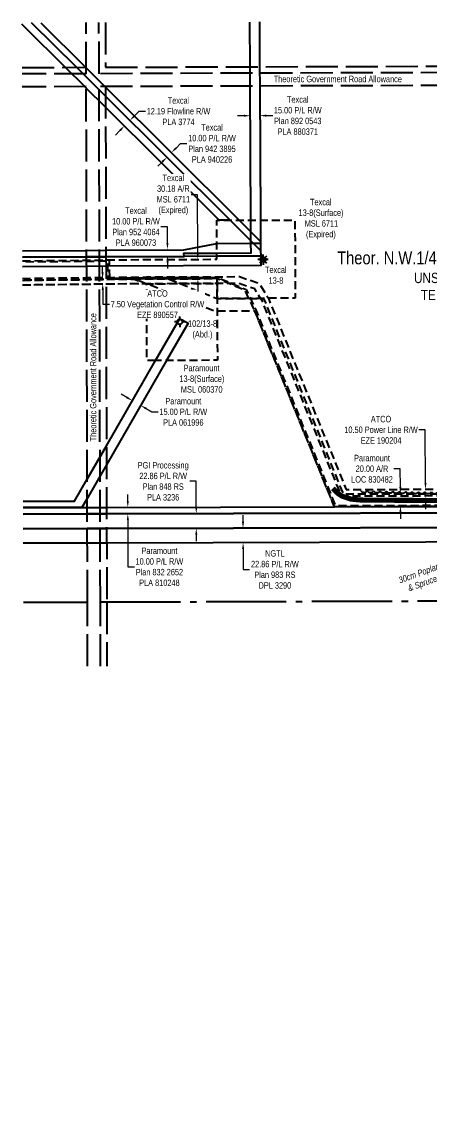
# Model space of a CAD drawing. Extents: x 510524 to 514472, y 6017951 to 6023231.
# Drawn here: x 511173 to 511808, y 6021512 to 6023226 of the extents above; entities that cross this region are included whole.
import ezdxf
from ezdxf.enums import TextEntityAlignment as Align

# ---------------------------------------------------------------- set-up
doc = ezdxf.new("R2010")
doc.units = 0
doc.header["$LTSCALE"] = 5
doc.header["$PDSIZE"] = 0.5
for name, pattern in [('0', [1, 1, 0]), ('foc-ACCESSROAD', [3.75, 2.5, -1.25]), ('foc-FLOWLINE', [3.75, 2.5, -1.25]), ('foc-QUARTERLINE', [33, 25, -3, 2, -3]), ('foc-UNSURVEYED', [12.5, 10, -2.5])]:
    doc.linetypes.add(name, pattern=pattern)
doc.layers.get('Defpoints').update_dxf_attribs({"color": 9})
for name, color, linetype in [('AS-ROADS', 254, 'Continuous'), ('C-SYMBOL', 7, 'Continuous'), ('DRILL-T', 8, 'Continuous'), ('F-AR', 190, 'foc-ACCESSROAD'), ('F-EZE', 190, 'foc-FLOWLINE'), ('F-RW', 190, 'Continuous'), ('F-WS', 190, 'foc-ACCESSROAD'), ('L-QSEC', 8, 'foc-QUARTERLINE'), ('L-ROAD-T', 7, 'Continuous'), ('L-UNS-T', 3, 'Continuous'), ('L-USEC', 7, 'foc-UNSURVEYED'), ('T-BUSH', 110, '0'), ('T-BUSH-T', 110, 'Continuous')]:
    doc.layers.add(name, color=color, linetype=linetype)
for name, color, linetype, lineweight in [('F-AR-T', 190, 'Continuous', 9), ('F-EZE-T', 190, 'Continuous', 9), ('F-RW-T', 190, 'Continuous', 9), ('F-WS-T', 190, 'Continuous', 9)]:
    doc.layers.add(name, color=color, linetype=linetype, lineweight=lineweight)
doc.styles.add('175L', font='ARIALN.TTF', dxfattribs={"height": 20})
doc.styles.add('80CG', font='ARIALN.TTF', dxfattribs={"height": 10})
doc.styles.add('80L', font='ARIALN.TTF', dxfattribs={"height": 10})
doc.dimstyles.new('Compass 5 000', dxfattribs={"dimscale": 5, "dimtxt": 9, "dimasz": 2, "dimexe": 0.2, "dimexo": 0.0625, "dimgap": 0.5, "dimtad": 0, "dimtih": 1, "dimtoh": 1, "dimzin": 0, "dimdsep": 46, "dimtxsty": '80CG', "dimcen": 0.1, "dimse1": 1, "dimse2": 1, "dimclrd": 256, "dimclrt": 256, "dimaunit": 1, "dimadec": 4, "dimazin": 0, "dimtfac": 0.06, "dimtofl": 0, "dimtmove": 0, "dimatfit": 1, "dimfxl": 0.2, "dimtolj": 1, "dimtzin": 0, "dimlwd": -1, "dimarcsym": 0})

# ---------------------------------------------------------------- blocks, each defined once
blk = doc.blocks.new('GAS')
h = blk.add_hatch(color=255)
h.dxf.hatch_style = 1
edge = h.paths.add_edge_path()
edge.add_arc((0, 0), 0.9, 0, 360)
for p, q in [((-0.81, 0), (-1.62, 0)), ((-0.57, 0.57), (-1.14, 1.14)), ((0, 0.81), (0, 1.62)), ((0.57, 0.57), (1.14, 1.14)), ((1.62, 0), (0.81, 0)), ((-0.57, -0.57), (-1.14, -1.14)), ((0, -0.81), (0, -1.62)), ((1.14, -1.14), (0.57, -0.57))]:
    blk.add_line(p, q)
blk.add_circle((0, 0), 0.8)
blk = doc.blocks.new('Gabd')
for p, q in [((-0.81, 0), (-1.62, 0)), ((0, 0.81), (0, 1.62)), ((1.62, 0), (0.81, 0)), ((0, -0.81), (0, -1.62))]:
    blk.add_line(p, q)
blk.add_circle((0, 0), 0.8)
blk = doc.blocks.new('*D51')
at = {"layer": 'Defpoints', "color": 0, "transparency": 16777216}
for p in [(511763.1, 6022490.9), (511921.6, 6022491.3), (511921.6, 6022471.3)]:
    blk.add_point(p, dxfattribs=at)
at = {"layer": 'F-AR-T', "transparency": 16777216}
for p, q in [((511763, 6022529.2), (511753, 6022529.2)), ((511763.1, 6022500.9), (511763, 6022529.2)), ((511763.2, 6022460.9), (511763.2, 6022450.9))]:
    blk.add_line(p, q, dxfattribs=at)
for points in [[(511764.8, 6022500.9), (511761.4, 6022500.9), (511763.1, 6022490.9)], [(511764.9, 6022460.9), (511761.5, 6022460.9), (511763.2, 6022470.9)]]:
    blk.add_solid(points, dxfattribs=at)
at = {"layer": 'F-AR-T', "transparency": 16777216, "insert": (511718.8, 6022529.2), "char_height": 10, "attachment_point": 5, "style": '80CG'}
blk.add_mtext('\\A1;Paramount\\P20.00 A/R\\PLOC 830482', dxfattribs=at)
blk = doc.blocks.new('*D54')
at = {"layer": 'Defpoints', "color": 0, "transparency": 16777216}
for p in [(511788.4, 6022496.9), (511802.3, 6022496.9), (511788.4, 6022486.4)]:
    blk.add_point(p, dxfattribs=at)
at = {"layer": 'F-EZE-T', "transparency": 16777216}
for p, q in [((511802, 6022590), (511792, 6022590)), ((511802.3, 6022506.9), (511802, 6022590)), ((511802.3, 6022476.4), (511802.4, 6022466.4))]:
    blk.add_line(p, q, dxfattribs=at)
for points in [[(511803.9, 6022507), (511800.6, 6022506.9), (511802.3, 6022496.9)], [(511804, 6022476.4), (511800.7, 6022476.4), (511802.3, 6022486.4)]]:
    blk.add_solid(points, dxfattribs=at)
at = {"layer": 'F-EZE-T', "transparency": 16777216, "insert": (511732.9, 6022590), "char_height": 10, "attachment_point": 5, "style": '80CG'}
blk.add_mtext('\\A1;ATCO\\P10.50 Power Line R/W^JEZE 190204', dxfattribs=at)
blk = doc.blocks.new('*D55')
at = {"layer": 'Defpoints', "color": 0, "transparency": 16777216}
for p in [(511320.5, 6022825.9), (511298.6, 6022818.1), (511320.6, 6022818.4)]:
    blk.add_point(p, dxfattribs=at)
at = {"layer": 'F-EZE-T', "transparency": 16777216}
for p, q in [((511298.4, 6022835.6), (511298.3, 6022845.6)), ((511298.7, 6022808.1), (511299, 6022786)), ((511299, 6022786), (511309, 6022786))]:
    blk.add_line(p, q, dxfattribs=at)
for points in [[(511300.1, 6022835.6), (511296.7, 6022835.6), (511298.5, 6022825.6)], [(511300.4, 6022808.1), (511297.1, 6022808.1), (511298.6, 6022818.1)]]:
    blk.add_solid(points, dxfattribs=at)
at = {"layer": 'F-EZE-T', "transparency": 16777216, "insert": (511384.1, 6022786), "char_height": 10, "attachment_point": 5, "style": '80CG', "bg_fill": 3, "box_fill_scale": 1.1, "bg_fill_color": 256, "bg_fill_true_color": 13158600, "bg_fill_transparency": 0}
blk.add_mtext('\\A1;ATCO\\P7.50 Vegetation Control R/W\\PEZE 890557', dxfattribs=at)
blk = doc.blocks.new('*D56')
at = {"layer": 'Defpoints', "color": 0, "transparency": 16777216}
for p in [(511332.6, 6023064.1), (511399.1, 6023015.2), (511390.5, 6023006.5)]:
    blk.add_point(p, dxfattribs=at)
at = {"layer": 'F-EZE-T', "transparency": 16777216}
for p, q in [((511348.3, 6023079.9), (511355.4, 6023087)), ((511355.4, 6023087), (511365.4, 6023087)), ((511325.6, 6023057), (511318.5, 6023049.9))]:
    blk.add_line(p, q, dxfattribs=at)
for points in [[(511347.1, 6023081), (511349.5, 6023078.7), (511341.2, 6023072.8)], [(511324.4, 6023058.2), (511326.8, 6023055.8), (511332.6, 6023064.1)]]:
    blk.add_solid(points, dxfattribs=at)
at = {"layer": 'F-EZE-T', "transparency": 16777216, "insert": (511416.9, 6023087), "char_height": 10, "attachment_point": 5, "style": '80CG'}
blk.add_mtext('\\A1;Texcal\\P12.19 Flowline R/W\\PPLA 3774', dxfattribs=at)
blk = doc.blocks.new('*D59')
at = {"layer": 'Defpoints', "color": 0, "transparency": 16777216}
for p in [(511688.1, 6022437.1), (511517.7, 6022413.8), (511688.1, 6022414.2)]:
    blk.add_point(p, dxfattribs=at)
at = {"layer": 'F-RW-T', "transparency": 16777216}
for p, q in [((511517.6, 6022446.6), (511517.6, 6022456.6)), ((511517.7, 6022403.8), (511517.8, 6022372.1)), ((511517.8, 6022372.1), (511527.8, 6022372.1))]:
    blk.add_line(p, q, dxfattribs=at)
for points in [[(511519.3, 6022446.6), (511515.9, 6022446.6), (511517.6, 6022436.6)], [(511519.4, 6022403.8), (511516, 6022403.8), (511517.7, 6022413.8)]]:
    blk.add_solid(points, dxfattribs=at)
at = {"layer": 'F-RW-T', "transparency": 16777216, "insert": (511567.3, 6022372.1), "char_height": 10, "attachment_point": 5, "style": '80CG'}
blk.add_mtext('\\A1;NGTL\\P22.86 P/L R/W\\PPlan 983 RS\\PDPL 3290', dxfattribs=at)
blk = doc.blocks.new('*D61')
at = {"layer": 'Defpoints', "color": 0, "transparency": 16777216}
for p in [(511434.7, 6022459.2), (511444.6, 6022459.3), (511434.7, 6022436.4)]:
    blk.add_point(p, dxfattribs=at)
at = {"layer": 'F-RW-T', "transparency": 16777216}
for p, q in [((511444.4, 6022509.6), (511434.4, 6022509.6)), ((511444.6, 6022469.3), (511444.4, 6022509.6)), ((511444.7, 6022426.4), (511444.7, 6022416.4))]:
    blk.add_line(p, q, dxfattribs=at)
for points in [[(511446.2, 6022469.3), (511442.9, 6022469.2), (511444.6, 6022459.3)], [(511446.3, 6022426.4), (511443, 6022426.4), (511444.6, 6022436.4)]]:
    blk.add_solid(points, dxfattribs=at)
at = {"layer": 'F-RW-T', "transparency": 16777216, "insert": (511393, 6022509.6), "char_height": 10, "attachment_point": 5, "style": '80CG'}
blk.add_mtext('\\A1;PGI Processing \\P22.86 P/L R/W\\PPlan 848 RS\\PPLA 3236', dxfattribs=at)
blk = doc.blocks.new('*D65')
at = {"layer": 'Defpoints', "color": 0, "transparency": 16777216}
for p in [(511337.8, 6022469), (511508.2, 6022469.4), (511508.2, 6022459.4)]:
    blk.add_point(p, dxfattribs=at)
at = {"layer": 'F-RW-T', "transparency": 16777216}
for p, q in [((511337.8, 6022479), (511337.7, 6022489)), ((511337.8, 6022449), (511338, 6022376.2)), ((511338, 6022376.2), (511348, 6022376.2))]:
    blk.add_line(p, q, dxfattribs=at)
for points in [[(511339.4, 6022479), (511336.1, 6022479), (511337.8, 6022469)], [(511339.5, 6022449), (511336.2, 6022449), (511337.8, 6022459)]]:
    blk.add_solid(points, dxfattribs=at)
at = {"layer": 'F-RW-T', "transparency": 16777216, "insert": (511387.1, 6022376.2), "char_height": 10, "attachment_point": 5, "style": '80CG'}
blk.add_mtext('\\A1;Paramount\\P10.00 P/L R/W\\PPlan 832 2652\\PPLA 810248', dxfattribs=at)
blk = doc.blocks.new('*D67')
at = {"layer": 'Defpoints', "color": 0, "transparency": 16777216}
for p in [(511341.6, 6022629.6), (511354.6, 6022622.1), (511358, 6022628)]:
    blk.add_point(p, dxfattribs=at)
at = {"layer": 'F-RW-T', "transparency": 16777216}
for p, q in [((511336.3, 6022640.4), (511327.6, 6022645.4)), ((511366.6, 6022623), (511375.3, 6022618)), ((511375.3, 6022618), (511385.3, 6022618))]:
    blk.add_line(p, q, dxfattribs=at)
for points in [[(511337.1, 6022641.9), (511335.5, 6022639), (511345, 6022635.4)], [(511367.5, 6022624.4), (511365.8, 6022621.5), (511358, 6022628)]]:
    blk.add_solid(points, dxfattribs=at)
at = {"layer": 'F-RW-T', "transparency": 16777216, "insert": (511424.4, 6022618), "char_height": 10, "attachment_point": 5, "style": '80CG'}
blk.add_mtext('\\A1;Paramount\\P15.00 P/L R/W^JPLA 061996', dxfattribs=at)
blk = doc.blocks.new('*D69')
at = {"layer": 'Defpoints', "color": 0, "transparency": 16777216}
for p in [(511543.9, 6023080.1), (511528.9, 6023076.5), (511543.9, 6023076.6)]:
    blk.add_point(p, dxfattribs=at)
at = {"layer": 'F-RW-T', "transparency": 16777216}
for p, q in [((511518.9, 6023080), (511508.9, 6023079.9)), ((511553.9, 6023080.2), (511563.9, 6023080.2))]:
    blk.add_line(p, q, dxfattribs=at)
for points in [[(511518.9, 6023081.7), (511518.9, 6023078.3), (511528.9, 6023080.1)], [(511553.9, 6023081.9), (511553.9, 6023078.5), (511543.9, 6023080.1)]]:
    blk.add_solid(points, dxfattribs=at)
at = {"layer": 'F-RW-T', "transparency": 16777216, "insert": (511603, 6023080.2), "char_height": 10, "attachment_point": 5, "style": '80CG'}
blk.add_mtext('\\A1;Texcal\\P15.00 P/L R/W\\PPlan 892 0543\\PPLA 880371', dxfattribs=at)
blk = doc.blocks.new('*D70')
at = {"layer": 'Defpoints', "color": 0, "transparency": 16777216}
for p in [(511406, 6023022.5), (511417.1, 6022997.3), (511424.2, 6023004.3)]:
    blk.add_point(p, dxfattribs=at)
at = {"layer": 'F-RW-T', "transparency": 16777216}
for p, q in [((511413, 6023029.5), (511420.1, 6023036.7)), ((511420.1, 6023036.7), (511430.1, 6023036.7)), ((511391.9, 6023008.3), (511384.8, 6023001.2))]:
    blk.add_line(p, q, dxfattribs=at)
for points in [[(511411.8, 6023030.7), (511414.2, 6023028.4), (511406, 6023022.5)], [(511390.7, 6023009.5), (511393, 6023007.1), (511398.9, 6023015.4)]]:
    blk.add_solid(points, dxfattribs=at)
at = {"layer": 'F-RW-T', "transparency": 16777216, "insert": (511469.2, 6023036.7), "char_height": 10, "attachment_point": 5, "style": '80CG'}
blk.add_mtext('\\A1;Texcal\\P10.00 P/L R/W\\PPlan 942 3895\\PPLA 940226', dxfattribs=at)
blk = doc.blocks.new('*D71')
at = {"layer": 'Defpoints', "color": 0, "transparency": 16777216}
for p in [(511378.6, 6022871.4), (511399.7, 6022871.5), (511378.7, 6022861.4)]:
    blk.add_point(p, dxfattribs=at)
at = {"layer": 'F-RW-T', "transparency": 16777216}
for p, q in [((511399.5, 6022906.9), (511389.5, 6022906.9)), ((511399.7, 6022881.5), (511399.5, 6022906.9)), ((511399.8, 6022851.5), (511399.8, 6022841.5))]:
    blk.add_line(p, q, dxfattribs=at)
for points in [[(511401.3, 6022881.5), (511398, 6022881.5), (511399.7, 6022871.5)], [(511401.5, 6022851.5), (511398.1, 6022851.5), (511399.7, 6022861.5)]]:
    blk.add_solid(points, dxfattribs=at)
at = {"layer": 'F-RW-T', "transparency": 16777216, "insert": (511350.5, 6022906.9), "char_height": 10, "attachment_point": 5, "style": '80CG'}
blk.add_mtext('\\A1;Texcal\\P10.00 P/L R/W\\PPlan 952 4064^JPLA 960073', dxfattribs=at)
blk = doc.blocks.new('*D84')
at = {"layer": 'Defpoints', "color": 0, "transparency": 16777216}
for p in [(511418.8, 6022855.8), (511447, 6022855.9), (511418.9, 6022825.6)]:
    blk.add_point(p, dxfattribs=at)
at = {"layer": 'F-AR-T', "transparency": 16777216}
for p, q in [((511446.6, 6022956.5), (511436.6, 6022956.5)), ((511446.9, 6022865.9), (511446.6, 6022956.5)), ((511447.1, 6022815.7), (511447.1, 6022805.7))]:
    blk.add_line(p, q, dxfattribs=at)
for points in [[(511448.6, 6022865.9), (511445.3, 6022865.9), (511447, 6022855.9)], [(511448.8, 6022815.7), (511445.4, 6022815.7), (511447.1, 6022825.7)]]:
    blk.add_solid(points, dxfattribs=at)
at = {"layer": 'F-AR-T', "transparency": 16777216, "insert": (511408.9, 6022956.5), "char_height": 10, "attachment_point": 5, "style": '80CG', "bg_fill": 3, "box_fill_scale": 1.1, "bg_fill_color": 256, "bg_fill_true_color": 13158600, "bg_fill_transparency": 0}
blk.add_mtext('\\A1;Texcal\\P30.18 A/R\\PMSL 6711\\P(Expired)', dxfattribs=at)

msp = doc.modelspace()

# ---------------------------------------------------------------- linework, layer by layer
at = {"layer": 'AS-ROADS', "const_width": 8, "flags": 128}
msp.add_lwpolyline([(511657.643, 6022498.584), (511665.918, 6022490.539), (511671.715, 6022486.622), (511685.884, 6022481.838), (511701.876, 6022480.371), (511791.973, 6022479.778), (511874.049, 6022479.378)], dxfattribs=at)
at = {"layer": 'F-AR', "flags": 128}
msp.add_lwpolyline([(511419.248, 6022818.128), (511477.209, 6022794.866), (511544.877, 6022795.081), (511549.628, 6022795.095), (511673.762, 6022489.856), (512096.722, 6022490.972), (512230.641, 6022491.324), (512247.452, 6022491.369), (512255.783, 6022471.387), (512259.945, 6022461.403), (512269.46, 6022438.58), (512278.964, 6022415.761), (512316.959, 6022324.532), (512403.625, 6022116.454), (512391.624, 6022111.452), (512389.776, 6022110.683), (512382.391, 6022107.604), (512380.25, 6022112.749), (512374.704, 6022126.073), (512377.483, 6022127.231), (512368.534, 6022148.705), (512364.728, 6022157.851), (512361.972, 6022164.472), (512295.334, 6022324.465), (512257.334, 6022415.704), (512247.83, 6022438.524), (512238.325, 6022461.346), (512234.168, 6022471.33), (512228.757, 6022471.316), (512212.526, 6022471.272), (512096.775, 6022470.967), (511660.317, 6022469.807), (511536.185, 6022775.048), (511477.283, 6022774.863), (511473.376, 6022774.849), (511367.212, 6022817.735), (511366.05, 6022817.921), (511347.88, 6022825.211), (511367.178, 6022825.436), (511400.725, 6022825.56), (511419.248, 6022818.128)], close=True, dxfattribs=at)
at = {"layer": 'F-EZE', "flags": 128}
for points in [[(511173.665, 6022826.188), (511273.663, 6022827.349), (511303.821, 6022827.7), (511367.155, 6022828.436), (511512.101, 6022828.973), (511542.804, 6022818.517), (511557.175, 6022795.119), (511678.467, 6022496.868), (512096.703, 6022497.972), (512149.27, 6022498.11), (512169.259, 6022498.163), (512230.623, 6022498.325), (512230.641, 6022491.324), (512230.65, 6022487.825), (512221.891, 6022487.801), (512228.757, 6022471.316), (512232.915, 6022461.332), (512242.42, 6022438.509), (512251.925, 6022415.69), (512257.334, 6022415.704), (512295.334, 6022324.465), (512361.972, 6022164.472), (512353.261, 6022142.346), (512267.88, 6022106.811), (512308.619, 6022008.926), (512406.504, 6022049.664), (512407.441, 6022050.054), (512600.855, 6021585.688), (512602.49, 6021581.758), (512588.634, 6021575.969), (512592.412, 6021566.908), (512573.03, 6021558.828), (512588.698, 6021521.201), (512782.597, 6021055.601), (512783.04, 6021054.535), (512786.72, 6021045.756), (512791.849, 6021033.443), (512782.246, 6021033.075), (512778.886, 6021032.947), (512757.569, 6021032.131), (512731.684, 6021031.14), (512729.387, 6021031.052), (512728.907, 6021043.542), (512731.201, 6021043.631), (512752.436, 6021044.443), (512773.398, 6021045.246), (512769.284, 6021055.124), (512575.183, 6021521.158), (512561.522, 6021554.054), (512549.991, 6021581.731), (512580.943, 6021594.6), (512583.244, 6021595.559), (512582.922, 6021596.338), (512401.669, 6022031.397), (512300.534, 6021989.314), (512300.211, 6021990.089), (512248.268, 6022114.896), (512344.845, 6022155.091), (512348.486, 6022164.341), (512281.81, 6022324.423), (512250.049, 6022400.685), (512241.934, 6022400.664), (512235.693, 6022415.646), (512226.189, 6022438.467), (512216.684, 6022461.289), (512212.526, 6022471.272), (512205.659, 6022487.759), (512169.286, 6022487.663), (512149.297, 6022487.61), (512096.731, 6022487.472), (511671.41, 6022486.349), (511547.775, 6022790.361), (511544.877, 6022795.081), (511535.837, 6022809.798), (511510.382, 6022818.467), (511477.122, 6022818.342), (511419.248, 6022818.128), (511367.212, 6022817.735), (511366.05, 6022817.921), (511303.847, 6022817.199), (511273.689, 6022816.848), (511173.691, 6022815.687)], [(511173.672, 6022823.187), (511273.67, 6022824.35), (511303.829, 6022824.7), (511347.88, 6022825.211), (511366.05, 6022817.92), (511303.847, 6022817.198), (511273.689, 6022816.848), (511173.691, 6022815.687)]]:
    msp.add_lwpolyline(points, dxfattribs=at)
msp.add_lwpolyline([(511400.725, 6022825.56), (511477.094, 6022825.843), (511477.122, 6022818.341), (511419.248, 6022818.127), (511400.725, 6022825.56)], close=True, dxfattribs=at)
at = {"layer": 'F-RW'}
for points in [[(511187.783, 6023225.156), (511257.746, 6023155.536), (511272.893, 6023140.462), (511287.958, 6023125.473), (511303.126, 6023110.377), (511497.575, 6022916.879), (511480.342, 6022916.824), (511303.168, 6023093.127), (511272.935, 6023123.211), (511270.72, 6023125.418), (511240.509, 6023155.479), (511177.749, 6023217.928), (511172.689, 6023222.965)], [(511173.583, 6022859.424), (511273.583, 6022859.886), (511303.741, 6022860.025), (511425.479, 6022860.589), (511425.455, 6022865.585), (511476.821, 6022865.824), (511530.093, 6022866.071), (511530.011, 6022881.062), (511529.992, 6022884.621), (511529.914, 6022898.796), (511529.815, 6022916.981), (511528.674, 6023126.222), (511528.51, 6023156.381), (511528.129, 6023226.236)], [(511543.063, 6023226.283), (511543.5, 6023156.428), (511543.664, 6023126.269), (511544.805, 6022917.029), (511544.987, 6022883.797), (511545.002, 6022881.132), (511545.065, 6022869.62), (511545.111, 6022861.141), (511545.193, 6022846.151), (511303.778, 6022845.034), (511273.62, 6022844.895), (511173.62, 6022844.432)], [(511201.91, 6023225.201), (511271.876, 6023155.581), (511272.858, 6023154.597), (511302.079, 6023125.518), (511303.091, 6023124.511), (511511.697, 6022916.923), (511529.914, 6022898.796), (511544.987, 6022883.797), (511545.002, 6022881.132), (511545.065, 6022869.62), (511533.549, 6022881.079), (511529.992, 6022884.621), (511497.575, 6022916.879), (511303.126, 6023110.377), (511287.958, 6023125.473), (511272.893, 6023140.462), (511257.746, 6023155.535), (511187.782, 6023225.156)], [(511173.559, 6022869.419), (511273.558, 6022869.881), (511303.717, 6022870.02), (511425.432, 6022870.583), (511476.74, 6022880.679), (511477.456, 6022880.82), (511530.011, 6022881.062), (511533.549, 6022881.079), (511545.002, 6022881.132), (511545.065, 6022869.62), (511545.111, 6022861.141), (511476.849, 6022860.826), (511425.479, 6022860.589), (511303.741, 6022860.025), (511273.583, 6022859.886), (511173.583, 6022859.424)], [(511174.521, 6022478.537), (511254.751, 6022478.749), (511274.436, 6022512.939), (511304.468, 6022565.097), (511381.032, 6022698.074), (511418.811, 6022763.69), (511431.8, 6022756.211), (511398.364, 6022698.139), (511304.541, 6022535.189), (511274.51, 6022483.032), (511266.303, 6022468.777), (511174.545, 6022468.535)], [(511174.545, 6022468.535), (511266.303, 6022468.777), (511274.545, 6022468.799), (511304.704, 6022468.879), (511660.317, 6022469.807), (512096.774, 6022470.967), (512234.168, 6022471.33), (512255.783, 6022471.387), (512275.564, 6022471.439), (512898.899, 6022473.127), (512929.058, 6022473.209), (512998.898, 6022473.398)], [(512998.926, 6022463.404), (512929.086, 6022463.215), (512898.927, 6022463.134), (512279.727, 6022461.456), (512259.945, 6022461.403), (512243.733, 6022461.359), (512238.325, 6022461.346), (512096.801, 6022460.974), (511304.729, 6022458.885), (511274.57, 6022458.805), (511174.57, 6022458.541)], [(511174.57, 6022458.541), (511274.57, 6022458.805), (511304.728, 6022458.885), (512096.801, 6022460.974), (512216.684, 6022461.289), (512232.915, 6022461.332), (512238.325, 6022461.346), (512243.733, 6022461.359), (512259.945, 6022461.403), (512279.727, 6022461.456), (512318.694, 6022461.559), (512898.927, 6022463.134), (512929.086, 6022463.215), (512998.926, 6022463.404)], [(512998.99, 6022440.549), (512929.15, 6022440.36), (512898.991, 6022440.279), (512328.203, 6022438.734), (512305.475, 6022438.674), (512289.239, 6022438.632), (512269.46, 6022438.58), (512253.239, 6022438.538), (512247.83, 6022438.524), (512242.42, 6022438.509), (512226.189, 6022438.467), (512096.861, 6022438.127), (511304.784, 6022436.038), (511274.626, 6022435.958), (511174.626, 6022435.694)], [(511174.626, 6022435.694), (511274.626, 6022435.958), (511304.784, 6022436.038), (512096.861, 6022438.127), (512149.423, 6022438.265), (512169.413, 6022438.317), (512226.189, 6022438.467), (512242.42, 6022438.509), (512247.83, 6022438.524), (512253.239, 6022438.538), (512269.46, 6022438.58), (512289.239, 6022438.632), (512305.475, 6022438.674), (512328.203, 6022438.734), (512898.991, 6022440.279), (512929.15, 6022440.36), (512998.99, 6022440.549)], [(512999.055, 6022417.66), (512929.214, 6022417.476), (512899.056, 6022417.397), (512337.708, 6022415.914), (512314.979, 6022415.855), (512298.744, 6022415.814), (512278.964, 6022415.761), (512262.744, 6022415.719), (512257.334, 6022415.704), (512251.925, 6022415.69), (512235.693, 6022415.646), (512169.471, 6022415.469), (512149.904, 6022415.411), (512149.482, 6022415.409), (512096.922, 6022415.272), (512039.239, 6022415.125), (512019.25, 6022415.075), (511968.902, 6022414.946), (511304.841, 6022413.193), (511274.682, 6022413.113), (511174.682, 6022412.85)]]:
    msp.add_lwpolyline(points, dxfattribs=at)
at = {"layer": 'F-WS', "flags": 128}
msp.add_lwpolyline([(511173.598, 6022853.607), (511273.596, 6022854.648), (511303.754, 6022854.963), (511367.067, 6022855.621), (511476.875, 6022856.029), (511476.849, 6022860.826), (511476.821, 6022865.824), (511476.74, 6022880.679), (511476.542, 6022916.812), (511480.342, 6022916.824), (511497.575, 6022916.879), (511511.697, 6022916.923), (511529.815, 6022916.981), (511544.805, 6022917.029), (511598.49, 6022917.2), (511599.157, 6022795.252), (511549.628, 6022795.095), (511477.209, 6022794.866), (511477.122, 6022818.341), (511477.094, 6022825.843), (511400.725, 6022825.56), (511367.178, 6022825.436), (511347.88, 6022825.211), (511303.829, 6022824.7), (511273.67, 6022824.35), (511173.672, 6022823.187)], dxfattribs=at)
msp.add_lwpolyline([(511381.032, 6022698.074), (511367.651, 6022698.025), (511367.207, 6022817.695), (511419.248, 6022818.127), (511477.122, 6022818.341), (511477.209, 6022794.866), (511477.283, 6022774.863), (511477.566, 6022698.433), (511398.364, 6022698.139), (511381.032, 6022698.074)], close=True, dxfattribs=at)
at = {"layer": 'L-QSEC'}
for p, q in [((511295.028, 6022321.306), (512062.506, 6022323.739)), ((511174.908, 6022320.925), (511274.908, 6022321.242))]:
    msp.add_line(p, q, dxfattribs=at)
at = {"layer": 'L-USEC'}
for p, q in [((511272.88, 6023145.545), (511272.683, 6023225.426)), ((511293, 6023145.609), (511292.803, 6023225.49)), ((511302.842, 6023225.521), (511303.014, 6023155.681)), ((511172.855, 6023155.267), (511272.855, 6023155.584)), ((511272.88, 6023145.545), (511172.88, 6023145.228)), ((512094.979, 6023148.151), (511293, 6023145.609)), ((511303.014, 6023155.681), (512094.963, 6023158.191)), ((511272.93, 6023125.425), (511172.929, 6023125.109)), ((511274.908, 6022321.242), (511272.93, 6023125.425)), ((512095.043, 6023128.031), (511293.05, 6023125.489)), ((511295.028, 6022321.291), (511293.05, 6023125.489)), ((511303.089, 6023125.521), (511305.067, 6022321.337)), ((511275.154, 6022221.243), (511274.908, 6022321.242)), ((511295.274, 6022221.307), (511295.028, 6022321.291)), ((511305.067, 6022321.337), (511305.313, 6022221.339))]:
    msp.add_line(p, q, dxfattribs=at)
at = {"layer": 'T-BUSH', "flags": 128}
msp.add_lwpolyline([(511701.435, 6022495.011, 0.52056705), (511711.433, 6022494.811, 0.52056705), (511721.431, 6022494.611, 0.52056705), (511731.429, 6022494.411, 0.52056705), (511741.427, 6022494.212, 0.52056705), (511751.425, 6022494.012, 0.52056705), (511761.423, 6022493.812, 0.52056705), (511771.421, 6022493.612, 0.52056705), (511781.419, 6022493.412, 0.52056705), (511791.417, 6022493.212, 0.52056705), (511801.416, 6022493.073, 0.52056705), (511811.415, 6022492.962, 0.52056705), (511821.415, 6022492.85, 0.52056705), (511831.414, 6022492.738, 0.52056705), (511841.413, 6022492.627, 0.52056705), (511851.413, 6022492.515, 0.52056705), (511861.412, 6022492.403, 0.52056705), (511871.411, 6022492.292, 0.52056705), (511881.411, 6022492.18, 0.52056705), (511891.41, 6022492.068, 0.52056705), (511901.41, 6022491.985, 0.52056705), (511911.41, 6022491.993, 0.52056705), (511921.41, 6022492.001, 0.52056705), (511931.41, 6022492.009, 0.52056705), (511941.41, 6022492.017, 0.52056705), (511951.41, 6022492.025, 0.52056705), (511961.41, 6022492.033, 0.52056705), (511971.41, 6022492.041, 0.52056705), (511981.41, 6022492.049, 0.52056705), (511991.41, 6022492.057, 0.52056705), (512001.41, 6022492.065, 0.52056705), (512011.41, 6022492.073, 0.52056705), (512021.41, 6022492.081, 0.52056705), (512031.41, 6022492.089, 0.52056705), (512041.41, 6022492.097, 0.52056705), (512051.409, 6022492, 0.52056705), (512061.407, 6022491.833, 0.52056705), (512071.406, 6022491.667, 0.52056705), (512081.405, 6022491.501, 0.52056705), (512091.403, 6022491.334, 0.52056705), (512101.402, 6022491.168, 0.52056705), (512111.401, 6022491.001, 0.52056705), (512121.399, 6022490.835, 0.52056705), (512131.398, 6022490.781, 0.52056705), (512141.398, 6022490.87, 0.52056705), (512151.397, 6022490.96, 0.52056705), (512161.397, 6022491.049, 0.52056705), (512171.397, 6022491.139, 0.52056705), (512181.396, 6022491.228, 0.52056705), (512191.385, 6022490.803, 0.52056705), (512201.373, 6022490.304, 0.52056705), (512211.366, 6022489.996, 0.52056705), (512221.336, 6022489.747, 0.52056705), (512230.685, 6022486.197, 0.52056705), (512239.635, 6022486.512, 0.52056705), (512242.66, 6022490.291, 0.52056705)], format="xyb", dxfattribs=at)

# ---------------------------------------------------------------- block references
at = {"layer": 'DRILL-T', "xscale": 5, "yscale": 5, "zscale": 5}
msp.add_blockref('GAS', (511548.9, 6022855.531), dxfattribs=at)

# ---------------------------------------------------------------- texts
at = {"layer": 'C-SYMBOL', "color": 3, "insert": (511847.797, 6022868.211), "char_height": 20, "width": 366.72578, "attachment_point": 2, "style": '175L', "bg_fill": 3, "box_fill_scale": 1.2, "bg_fill_color": 256, "bg_fill_transparency": 0}
msp.add_mtext('Theor. N.W.1/4 Sec. 8-62-19-W.5M.', dxfattribs=at)
at = {"layer": 'DRILL-T', "char_height": 10, "attachment_point": 1, "style": '80L'}
for s, width, insert in [('\\pi-10.704;Texcal\\P\\pi-4.9814;13-8', 11.21721, (511562.497, 6022844.614)), ('\\pi-0.88025;102/13-8\\P\\pi5.9547;(Abd.)', 41.71836, (511432.728, 6022760.695))]:
    msp.add_mtext_dynamic_manual_height_columns(s, width=width, gutter_width=50, heights=[0], dxfattribs=dict(at, insert=insert))
at = {"layer": 'F-WS-T', "char_height": 10.00538, "attachment_point": 1, "style": '80L'}
for s, insert in [('\\pi19.063;Texcal\\P\\pi1.3111;13-8(Surface)\\P\\pi10.747;MSL 6711\\P\\pi12.832;(Expired)', (511602.975, 6022950.398)), ('\\pi7.8255;Paramount\\P\\pi1.3111;13-8(Surface)\\P\\pi3.594;MSL 060370', (511417.03, 6022691.41))]:
    msp.add_mtext_dynamic_manual_height_columns(s, width=70.76925, gutter_width=50, heights=[0], dxfattribs=dict(at, insert=insert))
at = {"layer": 'L-ROAD-T', "style": '80L'}
msp.add_text('Theoretic Government Road Allowance', height=10.00538, dxfattribs=at).set_placement((511665.409, 6023137.332), align=Align.MIDDLE_CENTER)
msp.add_text('Theoretic Government Road Allowance', height=10.00538, rotation=90, dxfattribs=at).set_placement((511283.685, 6022671.975), align=Align.MIDDLE_CENTER)
at = {"layer": 'L-UNS-T', "color": 3, "insert": (511848.007, 6022813.488), "char_height": 16, "attachment_point": 5, "style": '80L'}
msp.add_mtext_dynamic_manual_height_columns('UNSURVEYED TERRITORY', width=126.41375, gutter_width=47.5, heights=[0], dxfattribs=at)
at = {"layer": 'T-BUSH-T', "insert": (511758.844, 6022359.503), "char_height": 10, "attachment_point": 1, "rotation": 20, "style": '80L'}
msp.add_mtext_dynamic_manual_height_columns('\\pi0.32865;{\\fArial Narrow|b0|i1|c0|p34;30cm Poplar \\P\\pi9.7011;& Spruce}', width=65.33669, gutter_width=49.946, heights=[0], dxfattribs=at)

# ---------------------------------------------------------------- dimensions: what is measured, and where the dimension line sits
at = {"layer": 'F-AR-T'}
dim = msp.add_linear_dim(base=(511763.133, 6022490.889), p1=(511921.643, 6022471.289), p2=(511921.59, 6022491.307), angle=90.151203, text='Paramount\\P20.00 A/R\\PLOC 830482', dimstyle='Compass 5 000', dxfattribs=at)
dim.commit()
dim.dimension.update_dxf_attribs({"geometry": '*D51', "text_midpoint": (511718.761, 6022529.243), "dimtype": 161})
at = {"layer": 'F-EZE-T'}
for base, p1, p2, angle, text, picture, middle in [((511332.626, 6023064.113), (511399.126, 6023015.156), (511390.518, 6023006.506), 225.141217, 'Texcal\\P12.19 Flowline R/W\\PPLA 3774', '*D56', (511416.859, 6023086.964)), ((511802.295, 6022496.949), (511788.445, 6022486.406), (511788.418, 6022496.912), 90.15118, 'ATCO\\P10.50 Power Line R/W^JEZE 190204', '*D54', (511732.909, 6022589.992))]:
    dim = msp.add_linear_dim(base=base, p1=p1, p2=p2, angle=angle, text=text, dimstyle='Compass 5 000', dxfattribs=at)
    dim.commit()
    dim.dimension.update_dxf_attribs({"geometry": picture, "text_midpoint": middle, "dimtype": 161})
at = {"layer": 'F-RW-T'}
for p1, p2, distance, text, picture, middle in [((511528.936, 6023076.527), (511543.935, 6023076.609), 3.529, 'Texcal\\P15.00 P/L R/W\\PPlan 892 0543\\PPLA 880371', '*D69', (511603.001, 6023080.247)), ((511341.59, 6022629.588), (511354.586, 6022622.105), 6.751, 'Paramount\\P15.00 P/L R/W^JPLA 061996', '*D67', (511424.372, 6022617.976))]:
    dim = msp.add_aligned_dim(p1=p1, p2=p2, distance=distance, text=text, dimstyle='Compass 5 000', dxfattribs=at)
    dim.commit()
    dim.dimension.update_dxf_attribs({"geometry": picture, "text_midpoint": middle})
for base, p1, p2, angle, text, picture, middle in [((511405.963, 6023022.458), (511417.115, 6022997.254), (511424.168, 6023004.342), 45.14011, 'Texcal\\P10.00 P/L R/W\\PPlan 942 3895\\PPLA 940226', '*D70', (511469.177, 6023036.655)), ((511399.704, 6022871.468), (511378.682, 6022861.371), (511378.635, 6022871.371), 90.264943, 'Texcal\\P10.00 P/L R/W\\PPlan 952 4064^JPLA 960073', '*D71', (511350.454, 6022906.918)), ((511444.582, 6022459.253), (511434.74, 6022436.369), (511434.68, 6022459.227), 90.151077, 'PGI Processing \\P22.86 P/L R/W\\PPlan 848 RS\\PPLA 3236', '*D61', (511392.986, 6022509.582)), ((511337.778, 6022468.966), (511508.216, 6022459.417), (511508.19, 6022469.412), 90.149677, 'Paramount\\P10.00 P/L R/W\\PPlan 832 2652\\PPLA 810248', '*D65', (511387.106, 6022376.214)), ((511517.675, 6022413.754), (511688.066, 6022437.06), (511688.126, 6022414.205), 270.151308, 'NGTL\\P22.86 P/L R/W\\PPlan 983 RS\\PDPL 3290', '*D59', (511567.325, 6022372.078))]:
    dim = msp.add_linear_dim(base=base, p1=p1, p2=p2, angle=angle, text=text, dimstyle='Compass 5 000', dxfattribs=at)
    dim.commit()
    dim.dimension.update_dxf_attribs({"geometry": picture, "text_midpoint": middle, "dimtype": 161})

# ---------------------------------------------------------------- next in the draw order: linework, layer by layer
at = {"layer": 'F-AR', "color": 160, "flags": 128}
msp.add_lwpolyline([(511173.598, 6022853.607), (511308.66, 6022855.014), (511308.989, 6022826.759), (511367.163, 6022827.435), (511477.496, 6022827.844), (511522.483, 6022808.808), (511538.016, 6022775.851), (511661.661, 6022471.81), (512039.109, 6022472.809), (512039.284, 6022395.207), (512037.285, 6022395.203), (512037.114, 6022470.805), (511660.317, 6022469.807), (511536.185, 6022775.048), (511521.001, 6022807.265), (511477.094, 6022825.843), (511367.178, 6022825.436), (511307.013, 6022824.737), (511306.685, 6022852.994), (511173.603, 6022851.608)], dxfattribs=at)

# ---------------------------------------------------------------- next in the draw order: dimensions: what is measured, and where the dimension line sits
at = {"layer": 'F-EZE-T'}
dim = msp.add_linear_dim(base=(511298.611, 6022818.119), p1=(511320.537, 6022825.879), p2=(511320.624, 6022818.374), angle=270.664765, text='ATCO\\P7.50 Vegetation Control R/W\\PEZE 890557', dimstyle='Compass 5 000', override={"dimtfill": 1}, dxfattribs=at)
dim.commit()
dim.dimension.update_dxf_attribs({"geometry": '*D55', "text_midpoint": (511384.082, 6022786.044), "dimtype": 161})

# ---------------------------------------------------------------- next in the draw order: block references
at = {"layer": 'DRILL-T', "xscale": 5, "yscale": 5, "zscale": 5}
msp.add_blockref('Gabd', (511418.76, 6022758.462), dxfattribs=at)

# ---------------------------------------------------------------- next in the draw order: dimensions: what is measured, and where the dimension line sits
at = {"layer": 'F-AR-T'}
dim = msp.add_linear_dim(base=(511446.955, 6022855.918), p1=(511418.879, 6022825.627), p2=(511418.767, 6022855.813), angle=90.212515, text='Texcal\\P30.18 A/R\\PMSL 6711\\P(Expired)', dimstyle='Compass 5 000', override={"dimtfill": 1}, dxfattribs=at)
dim.commit()
dim.dimension.update_dxf_attribs({"geometry": '*D84', "text_midpoint": (511408.915, 6022956.453), "dimtype": 161})

doc.saveas('drawing.dxf')
